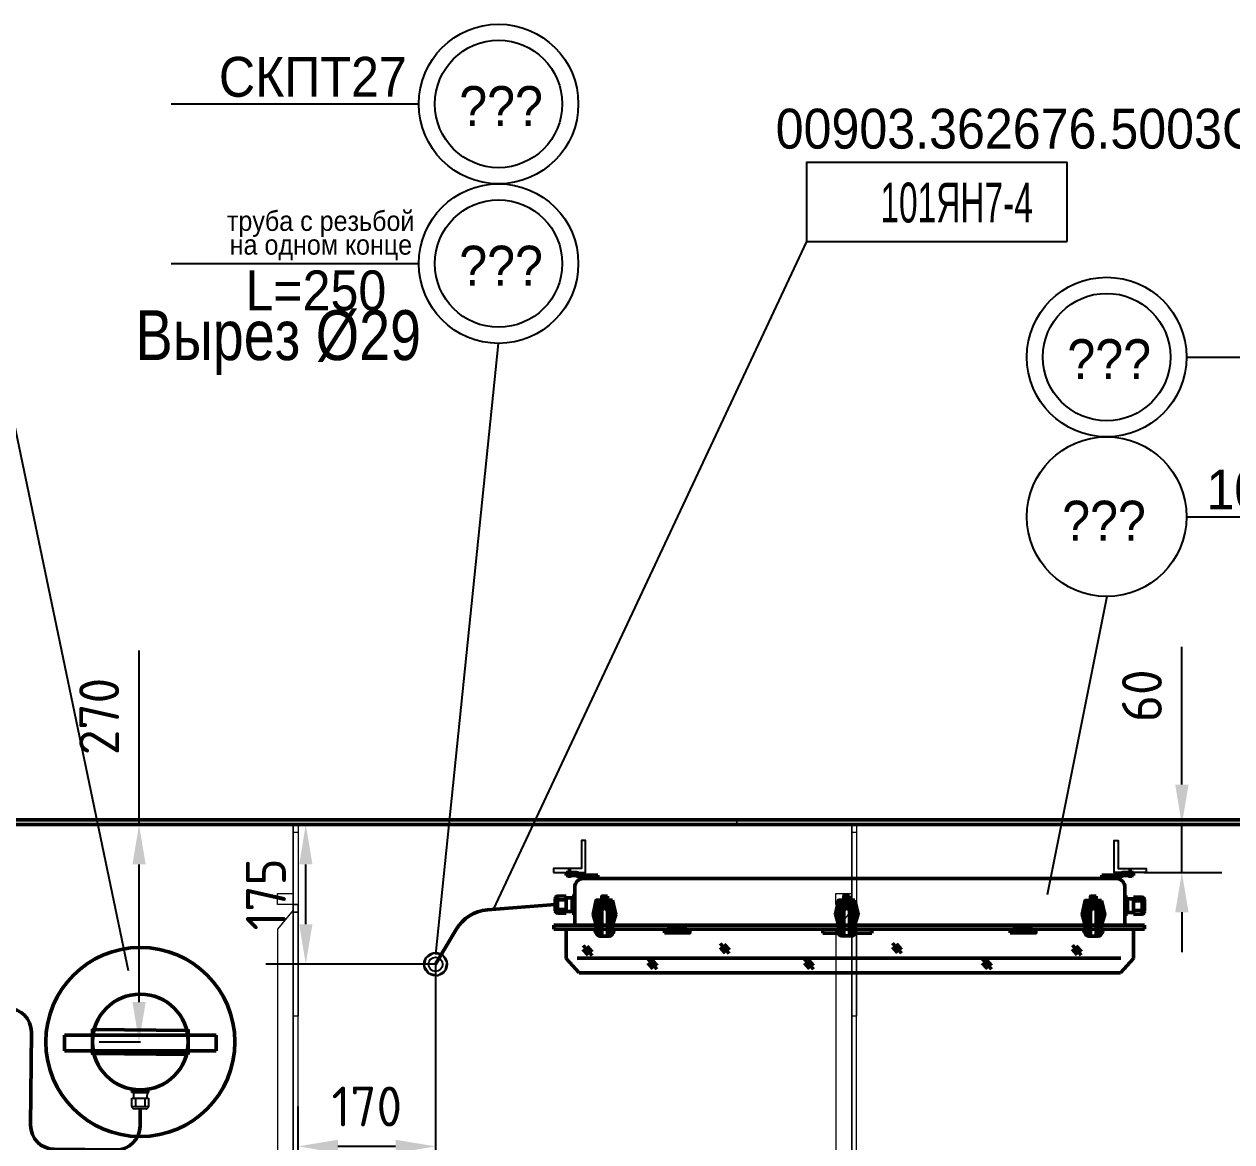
# Model space of a CAD drawing. Header units: millimetres. Extents: x -35117 to 70520, y -28859 to 27816.
# Drawn here: x 65222 to 66736, y -7542 to -6141 of the extents above; entities that cross this region are included whole.
import ezdxf

# ---------------------------------------------------------------- set-up
doc = ezdxf.new("R2010")
doc.units = ezdxf.units.MM
for name, color, linetype in [('-1102', 7, 'Continuous'), ('-1512', 7, 'Continuous'), ('ANCHOR', 50, 'Continuous'), ('CABLE', 6, 'Continuous'), ('EQUIPMENT', 7, 'Continuous'), ('Выноски', 7, 'Continuous'), ('Насыщение', 7, 'Continuous'), ('Позиции', 1, 'Continuous'), ('ПозицииОборудования', 7, 'Continuous'), ('Эл.слесарное насыщение', 7, 'Continuous')]:
    doc.layers.add(name, color=color, linetype=linetype)
for name, color, linetype, lineweight in [('Hull', 1, 'Continuous', 40), ('Оборудование', 255, 'Continuous', 25), ('Сигнал', 2, 'Continuous', 53)]:
    doc.layers.add(name, color=color, linetype=linetype, lineweight=lineweight)
doc.styles.add('SIMPLEX', font='simplex.shx', dxfattribs={"width": 0.9, "height": 50})
doc.styles.get("Standard").update_dxf_attribs({"font": 'arial.ttf'})
doc.dimstyles.new('М_20 -1', dxfattribs={"dimscale": 0, "dimtxt": 50, "dimasz": 50, "dimexe": 50, "dimexo": 0, "dimgap": 25, "dimtad": 1, "dimdec": 0, "dimrnd": 5, "dimdsep": 46, "dimtxsty": 'SIMPLEX', "dimcen": 50, "dimclrd": 1, "dimclre": 1, "dimclrt": 3, "dimadec": 0, "dimazin": 0, "dimtfac": 1, "dimtdec": 0, "dimtmove": 0, "dimatfit": 3, "dimfxl": 1, "dimtolj": 1, "dimtzin": 0, "dimarcsym": 0})

# ---------------------------------------------------------------- blocks, each defined once
blk = doc.blocks.new('РР_1508918631_HG-20971400N')
at = {"layer": 'ANCHOR', "color": 0, "linetype": 'ByBlock', "flags": 128}
blk.add_lwpolyline([(2357.7, 1202), (2317.7, 1202), (2317.7, 1242), (2322.7, 1242), (2322.7, 1207), (2357.7, 1207), (2357.7, 1202)], dxfattribs=at)
at = {"layer": 'ANCHOR', "color": 0, "flags": 1}
for tag in ['', 'SystemId', 'Keyword', 'Description', 'DimensionalDescription']:
    blk.add_attdef(tag, (2317, 1202), '', height=1, dxfattribs=at)
blk = doc.blocks.new('РР_1508766286_HG-20971400M')
at = {"layer": 'ANCHOR', "color": 0, "linetype": 'ByBlock', "flags": 128}
blk.add_lwpolyline([(1877.7, 1202), (1837.7, 1202), (1837.7, 1242), (1842.7, 1242), (1842.7, 1207), (1877.7, 1207), (1877.7, 1202)], dxfattribs=at)
at = {"layer": 'ANCHOR', "color": 0, "flags": 1}
for tag in ['', 'SystemId', 'Keyword', 'Description', 'DimensionalDescription']:
    blk.add_attdef(tag, (1837, 1202), '', height=1, dxfattribs=at)
blk = doc.blocks.new('РР_1508918631_HG-20971400M')
at = {"layer": 'ANCHOR', "color": 0, "linetype": 'ByBlock', "flags": 128}
blk.add_lwpolyline([(1877.7, 1202), (1837.7, 1202), (1837.7, 1242), (1842.7, 1242), (1842.7, 1207), (1877.7, 1207), (1877.7, 1202)], dxfattribs=at)
at = {"layer": 'ANCHOR', "color": 0, "flags": 1}
for tag in ['', 'SystemId', 'Keyword', 'Description', 'DimensionalDescription']:
    blk.add_attdef(tag, (1837, 1202), '', height=1, dxfattribs=at)
blk = doc.blocks.new('*D306')
at = {"layer": 'Defpoints', "color": 0, "linetype": 'Continuous'}
for p in [(66625.9, -7143.9), (66673.5, -7143.9), (66625.9, -7203.9)]:
    blk.add_point(p, dxfattribs=at)
at = {"layer": 'Hull', "color": 1, "linetype": 'Continuous', "lineweight": -2}
for p, q in [((66673.5, -7093.9), (66673.5, -6921)), ((66625.9, -7143.9), (66723.5, -7143.9)), ((66673.5, -7203.9), (66673.5, -7143.9)), ((66625.9, -7203.9), (66723.5, -7203.9)), ((66673.5, -7253.9), (66673.5, -7303.9))]:
    blk.add_line(p, q, dxfattribs=at)
at = {"layer": 'Hull', "color": 1, "linetype": 'Continuous'}
for points in [[(66665.2, -7093.9), (66681.9, -7093.9), (66673.5, -7143.9)], [(66665.2, -7253.9), (66681.9, -7253.9), (66673.5, -7203.9)]]:
    blk.add_solid(points, dxfattribs=at)
at = {"layer": 'Hull', "color": 3, "linetype": 'Continuous', "lineweight": 9, "insert": (66623.5, -6982.5), "char_height": 50, "attachment_point": 5, "rotation": 90, "style": 'SIMPLEX'}
blk.add_mtext('\\A1;60', dxfattribs=at)
blk = doc.blocks.new('*D307')
at = {"layer": 'Defpoints', "color": 0, "linetype": 'Continuous'}
for p in [(65738.1, -7319), (65565.8, -7547.2), (65565.8, -10309.1)]:
    blk.add_point(p, dxfattribs=at)
at = {"layer": 'Hull', "color": 1, "linetype": 'Continuous', "lineweight": -2}
for p, q in [((65738.1, -7319), (65738.1, -7597.2)), ((65565.8, -10309.1), (65565.8, -7497.2)), ((65688.1, -7547.2), (65615.8, -7547.2))]:
    blk.add_line(p, q, dxfattribs=at)
at = {"layer": 'Hull', "color": 1, "linetype": 'Continuous'}
for points in [[(65615.8, -7538.9), (65615.8, -7555.6), (65565.8, -7547.2)], [(65688.1, -7538.9), (65688.1, -7555.6), (65738.1, -7547.2)]]:
    blk.add_solid(points, dxfattribs=at)
at = {"layer": 'Hull', "color": 3, "linetype": 'Continuous', "lineweight": 9, "insert": (65652, -7497.2), "char_height": 50, "attachment_point": 5, "style": 'SIMPLEX'}
blk.add_mtext('\\A1;170', dxfattribs=at)
blk = doc.blocks.new('*D308')
at = {"layer": 'Defpoints', "color": 0, "linetype": 'Continuous'}
for p in [(65575.5, -7143.9), (65738.1, -7143.9), (65738.1, -7318.9)]:
    blk.add_point(p, dxfattribs=at)
at = {"layer": 'Hull', "color": 1, "linetype": 'Continuous', "lineweight": -2}
for p, q in [((65738.1, -7143.9), (65525.5, -7143.9)), ((65575.5, -7268.9), (65575.5, -7193.9)), ((65738.1, -7318.9), (65525.5, -7318.9))]:
    blk.add_line(p, q, dxfattribs=at)
at = {"layer": 'Hull', "color": 1, "linetype": 'Continuous'}
for points in [[(65567.2, -7193.9), (65583.8, -7193.9), (65575.5, -7143.9)], [(65567.2, -7268.9), (65583.8, -7268.9), (65575.5, -7318.9)]]:
    blk.add_solid(points, dxfattribs=at)
at = {"layer": 'Hull', "color": 3, "linetype": 'Continuous', "lineweight": 9, "insert": (65525.5, -7231.4), "char_height": 50, "attachment_point": 5, "rotation": 90, "style": 'SIMPLEX'}
blk.add_mtext('\\A1;175', dxfattribs=at)
blk = doc.blocks.new('*D283')
at = {"layer": 'Defpoints', "color": 0, "linetype": 'Continuous'}
for p in [(65366.5, -7143.9), (65368.1, -7143.9), (65368.1, -7416.4)]:
    blk.add_point(p, dxfattribs=at)
at = {"layer": 'Hull', "color": 1, "linetype": 'Continuous', "lineweight": -2}
for p, q in [((65366.5, -7143.9), (65366.5, -6925.6)), ((65368.1, -7143.9), (65316.5, -7143.9)), ((65366.5, -7366.4), (65366.5, -7193.9)), ((65368.1, -7416.4), (65316.5, -7416.4))]:
    blk.add_line(p, q, dxfattribs=at)
at = {"layer": 'Hull', "color": 1, "linetype": 'Continuous'}
for points in [[(65358.2, -7193.9), (65374.8, -7193.9), (65366.5, -7143.9)], [(65358.2, -7366.4), (65374.8, -7366.4), (65366.5, -7416.4)]]:
    blk.add_solid(points, dxfattribs=at)
at = {"layer": 'Hull', "color": 3, "linetype": 'Continuous', "lineweight": 9, "insert": (65316.5, -7008.5), "char_height": 50, "attachment_point": 5, "rotation": 90, "style": 'SIMPLEX'}
blk.add_mtext('\\A1;270', dxfattribs=at)

msp = doc.modelspace()

# ---------------------------------------------------------------- hatches: boundary and pattern name
at = {"layer": 'EQUIPMENT', "lineweight": 50}
h = msp.add_hatch(dxfattribs=at)
h.set_pattern_fill('ANSI32', color=2, scale=1.089062)
h.set_pattern_definition([(45, (-116283.5083, -105105.99963), (-0.2887812584, 0.2887812584), []), (45, (-116283.31577, -105105.99963), (-0.2887812584, 0.2887812584), [])])
h.paths.add_polyline_path([(66552.357, -7238.875), (66572.801, -7238.875), (66572.801, -7270.012), (66567.951, -7270.012), (66567.951, -7249.926, 0.89349141), (66557.456, -7249.926), (66557.456, -7270.012), (66552.357, -7270.012)])
h.paths.add_polyline_path([(66567.951, -7270.012), (66572.801, -7270.012), (66572.801, -7275.076), (66567.951, -7275.076)])
h.paths.add_polyline_path([(66567.951, -7275.076), (66572.801, -7275.076), (66572.801, -7280.166, -0.31608798), (66569.013, -7283.679), (66567.951, -7283.678)])
h.paths.add_polyline_path([(66552.357, -7270.012), (66557.456, -7270.012), (66557.456, -7275.076), (66552.357, -7275.076)])
h.paths.add_polyline_path([(66552.357, -7275.076), (66557.456, -7275.076), (66557.456, -7283.67), (66556.605, -7283.669, -0.34641657), (66552.357, -7279.741)])
h.paths.add_polyline_path([(66559.21, -7233.532), (66566.28, -7233.532), (66566.28, -7238.875), (66559.21, -7238.875)])
h.paths.add_polyline_path([(66243.134, -7238.749), (66263.577, -7238.749), (66263.577, -7270.012), (66258.728, -7270.012), (66258.728, -7249.8, 0.89349141), (66248.233, -7249.8), (66248.233, -7270.012), (66243.134, -7270.012)])
h.paths.add_polyline_path([(66258.728, -7270.012), (66263.577, -7270.012), (66263.577, -7275.076), (66258.728, -7275.076)])
h.paths.add_polyline_path([(66258.728, -7275.076), (66263.577, -7275.076), (66263.577, -7280.04, -0.31608798), (66259.79, -7283.553), (66258.728, -7283.552)])
h.paths.add_polyline_path([(66243.134, -7270.012), (66248.233, -7270.012), (66248.233, -7275.076), (66243.134, -7275.076)])
h.paths.add_polyline_path([(66243.134, -7275.076), (66248.233, -7275.076), (66248.233, -7283.544), (66247.382, -7283.543, -0.34641657), (66243.134, -7279.615)])
h.paths.add_polyline_path([(66249.987, -7233.406), (66257.057, -7233.406), (66257.057, -7238.749), (66249.987, -7238.749)])
h.paths.add_polyline_path([(65939.61, -7238.816), (65960.053, -7238.816), (65960.053, -7270.012), (65955.204, -7270.012), (65955.204, -7249.867, 0.89349141), (65944.709, -7249.867), (65944.709, -7270.012), (65939.61, -7270.012)])
h.paths.add_polyline_path([(65955.204, -7270.012), (65960.053, -7270.012), (65960.053, -7275.076), (65955.204, -7275.076)])
h.paths.add_polyline_path([(65955.204, -7275.076), (65960.053, -7275.076), (65960.053, -7280.108, -0.31608798), (65956.266, -7283.62), (65955.204, -7283.619)])
h.paths.add_polyline_path([(65939.61, -7275.076), (65944.709, -7275.076), (65944.709, -7283.611), (65943.858, -7283.61, -0.34641657), (65939.61, -7279.682)])
h.paths.add_polyline_path([(65939.61, -7270.012), (65944.709, -7270.012), (65944.709, -7275.076), (65939.61, -7275.076)])
h.paths.add_polyline_path([(65946.463, -7233.474), (65953.533, -7233.474), (65953.533, -7238.816), (65946.463, -7238.816)])
h.paths.add_polyline_path([(65939.61, -7238.816), (65939.61, -7245.056), (65937.507, -7256.392), (65939.411, -7269.049), (65935.752, -7256.441)])
h.paths.add_polyline_path([(65960.053, -7244.613), (65960.053, -7238.816), (65964.206, -7256.441), (65960.053, -7269.752), (65962.308, -7256.389)])
h.paths.add_polyline_path([(65939.61, -7275.076), (65939.61, -7279.208, -0.79965413)])
h.paths.add_polyline_path([(65960.053, -7275.076, -0.75958809), (65960.053, -7279.419)])
h.paths.add_polyline_path([(66243.134, -7238.749), (66243.134, -7244.989), (66241.031, -7256.325), (66242.935, -7268.981), (66239.276, -7256.374)])
h.paths.add_polyline_path([(66263.577, -7244.545), (66263.577, -7238.749), (66267.73, -7256.374), (66263.577, -7269.684), (66265.832, -7256.322)])
h.paths.add_polyline_path([(66552.357, -7238.875), (66552.357, -7245.115), (66550.254, -7256.451), (66552.159, -7269.107), (66548.499, -7256.5)])
h.paths.add_polyline_path([(66572.801, -7244.671), (66572.801, -7238.875), (66576.953, -7256.5), (66572.801, -7269.81), (66575.055, -7256.448)])
h.paths.add_polyline_path([(66572.801, -7275.076, -0.75958809), (66572.801, -7279.419)])
h.paths.add_polyline_path([(66552.357, -7275.076), (66552.357, -7279.208, -0.79965413)])
h.paths.add_polyline_path([(66463.763, -7270.012), (66484.265, -7270.012), (66484.265, -7275.076), (66463.763, -7275.076)])
h.paths.add_polyline_path([(66458.437, -7275.076), (66490.324, -7275.076), (66490.324, -7279.558), (66458.437, -7279.558)])
h.paths.add_polyline_path([(66030.378, -7270.012), (66050.88, -7270.012), (66050.88, -7275.076), (66030.378, -7275.076)])
h.paths.add_polyline_path([(66025.051, -7275.076), (66056.939, -7275.076), (66056.939, -7279.558), (66025.051, -7279.558)])

# ---------------------------------------------------------------- linework, layer by layer
at = {"layer": '-1102', "color": 3, "lineweight": 0}
for p, q in [((66115.811, -7137.897), (66115.811, -7143.897)), ((66115.811, -7143.897), (66115.811, -7137.897)), ((66115.811, -7143.897), (66115.811, -7137.897))]:
    msp.add_line(p, q, dxfattribs=at)
at = {"layer": '-1512', "color": 6, "lineweight": 0}
for p, q in [((65445.406, -7137.897), (65443.813, -7137.897)), ((65456.775, -7137.897), (65451.746, -7137.897)), ((65464.813, -7137.897), (65456.775, -7137.897)), ((65465.18, -7137.897), (65464.813, -7137.897)), ((65479.66, -7137.897), (65477.479, -7137.897)), ((65484.213, -7137.897), (65479.66, -7137.897)), ((65485.813, -7137.897), (65484.213, -7137.897)), ((65488.813, -7137.897), (65486.984, -7137.897)), ((66645.406, -7137.897), (66643.813, -7137.897)), ((66656.775, -7137.897), (66651.746, -7137.897)), ((66664.813, -7137.897), (66656.775, -7137.897)), ((66665.18, -7137.897), (66664.813, -7137.897)), ((66679.662, -7137.897), (66677.479, -7137.897)), ((66684.213, -7137.897), (66679.662, -7137.897)), ((66685.813, -7137.897), (66684.213, -7137.897)), ((66688.813, -7137.897), (66686.984, -7137.897))]:
    msp.add_line(p, q, dxfattribs=at)
for points in [[(65447.842, -7137.897), (65445.406, -7137.897), (65443.813, -7137.897), (65442.639, -7137.897)], [(65455.627, -7137.897), (65451.746, -7137.897), (65447.842, -7137.897)], [(65464.813, -7137.897), (65456.775, -7137.897), (65455.627, -7137.897)], [(65473.996, -7137.897), (65465.18, -7137.897), (65464.813, -7137.897)], [(65481.783, -7137.897), (65479.66, -7137.897), (65477.479, -7137.897), (65473.996, -7137.897)], [(65486.984, -7137.897), (65485.813, -7137.897), (65484.213, -7137.897), (65481.783, -7137.897)], [(66647.842, -7137.897), (66645.406, -7137.897), (66643.813, -7137.897), (66642.639, -7137.897)], [(66655.627, -7137.897), (66651.746, -7137.897), (66647.842, -7137.897)], [(66664.813, -7137.897), (66656.775, -7137.897), (66655.627, -7137.897)], [(66673.996, -7137.897), (66665.18, -7137.897), (66664.813, -7137.897)], [(66681.783, -7137.897), (66679.662, -7137.897), (66677.479, -7137.897), (66673.996, -7137.897)], [(66686.984, -7137.897), (66685.813, -7137.897), (66684.213, -7137.897), (66681.783, -7137.897)]]:
    msp.add_lwpolyline(points, dxfattribs=at)
at = {"color": 1}
for centre, radius in [((65817.055, -6240.921), 100), ((65817.055, -6240.921), 79.838), ((65817.055, -6440.921), 100), ((65817.055, -6440.921), 79.838), ((66579.277, -6558.103), 100), ((66579.277, -6558.103), 79.838)]:
    msp.add_circle(centre, radius, dxfattribs=at)
at = {"layer": 'CABLE', "color": 6, "linetype": 'Continuous', "lineweight": 50}
msp.add_lwpolyline([(65888.121, -7244.23), (65803.074, -7250.965, 0.24359715), (65764.033, -7275.274), (65738.121, -7318.897)], format="xyb", dxfattribs=at)
at = {"layer": 'EQUIPMENT', "color": 2, "lineweight": 50}
for p, q in [((65901.912, -7203.897), (65901.912, -7207.897)), ((65905.922, -7210.857), (65905.922, -7200.311)), ((66608.772, -7210.857), (66608.772, -7200.311)), ((66612.782, -7203.897), (66612.782, -7207.897)), ((66591.31, -7211.54), (65923.384, -7211.54)), ((65941.637, -7207.54), (65941.637, -7211.54)), ((66017.383, -7211.54), (65973.77, -7211.54)), ((66540.236, -7211.54), (66496.623, -7211.54)), ((66573.057, -7207.54), (66573.057, -7211.54)), ((65890.808, -7255.069), (65890.808, -7233.432)), ((65890.808, -7233.432), (65901.728, -7233.473)), ((65901.728, -7233.473), (65901.728, -7255.069)), ((65909.226, -7235.538), (65909.226, -7233.493)), ((65909.226, -7233.493), (65912.493, -7233.493)), ((65912.493, -7269.338), (65912.493, -7221.2)), ((65953.533, -7233.474), (65946.463, -7233.474)), ((65946.463, -7238.816), (65946.463, -7233.474)), ((65953.533, -7233.474), (65953.533, -7238.816)), ((66257.057, -7233.406), (66249.987, -7233.406)), ((66249.987, -7238.749), (66249.987, -7233.406)), ((66257.057, -7233.406), (66257.057, -7238.749)), ((66566.28, -7233.532), (66559.21, -7233.532)), ((66559.21, -7238.875), (66559.21, -7233.532)), ((66566.28, -7233.532), (66566.28, -7238.875)), ((66602.201, -7269.99), (66602.201, -7222.431)), ((66605.468, -7234.773), (66602.201, -7234.773)), ((66605.468, -7254.324), (66605.468, -7234.773)), ((66612.966, -7256.39), (66612.966, -7234.793)), ((66612.966, -7234.793), (66623.886, -7234.793)), ((66623.886, -7234.793), (66623.886, -7256.43)), ((65888.121, -7251.834), (65888.121, -7236.963)), ((65888.121, -7244.23), (65888.121, -7251.834)), ((65901.728, -7238.237), (65890.808, -7238.237)), ((65901.728, -7250.356), (65890.808, -7250.356)), ((65909.226, -7235.538), (65901.728, -7235.538)), ((65909.226, -7235.538), (65909.226, -7255.089)), ((65909.226, -7238.258), (65912.493, -7238.258)), ((65909.226, -7250.377), (65912.493, -7250.377)), ((65939.61, -7238.816), (65935.752, -7256.441)), ((65939.61, -7245.056), (65937.507, -7256.392)), ((65939.61, -7279.682), (65939.61, -7238.816)), ((65960.053, -7238.816), (65939.61, -7238.816)), ((65944.709, -7249.867), (65944.709, -7283.638)), ((65955.204, -7249.867), (65955.204, -7283.638)), ((65960.053, -7238.816), (65960.053, -7280.108)), ((65960.053, -7238.816), (65964.206, -7256.441)), ((65960.053, -7244.613), (65962.308, -7256.389)), ((66243.134, -7238.749), (66239.276, -7256.374)), ((66243.134, -7244.989), (66241.031, -7256.325)), ((66243.134, -7279.615), (66243.134, -7238.749)), ((66263.577, -7238.749), (66243.134, -7238.749)), ((66248.233, -7249.8), (66248.233, -7283.571)), ((66258.728, -7249.8), (66258.728, -7283.571)), ((66263.577, -7238.749), (66263.577, -7280.04)), ((66263.577, -7238.749), (66267.73, -7256.374)), ((66263.577, -7244.545), (66265.832, -7256.322)), ((66552.357, -7238.875), (66548.499, -7256.5)), ((66552.357, -7245.115), (66550.254, -7256.451)), ((66552.357, -7279.741), (66552.357, -7238.875)), ((66572.801, -7238.875), (66552.357, -7238.875)), ((66557.456, -7249.926), (66557.456, -7283.697)), ((66567.951, -7249.926), (66567.951, -7283.697)), ((66572.801, -7238.875), (66572.801, -7280.166)), ((66572.801, -7238.875), (66576.953, -7256.5)), ((66572.801, -7244.671), (66575.055, -7256.448)), ((66605.468, -7239.486), (66602.201, -7239.486)), ((66605.468, -7236.899), (66612.966, -7236.899)), ((66612.966, -7239.506), (66623.886, -7239.506)), ((66626.573, -7245.632), (66626.573, -7238.029)), ((66626.573, -7238.029), (66626.573, -7252.899)), ((65901.728, -7255.069), (65890.808, -7255.069)), ((65909.226, -7252.963), (65901.728, -7252.963)), ((65909.226, -7255.089), (65912.493, -7255.089)), ((65935.752, -7256.441), (65939.61, -7269.733)), ((65937.507, -7256.392), (65939.411, -7269.049)), ((65946.461, -7251.724), (65946.436, -7283.612)), ((65953.531, -7252.255), (65953.506, -7283.618)), ((65962.308, -7256.389), (65960.053, -7269.752)), ((65964.206, -7256.441), (65960.053, -7269.752)), ((66239.276, -7256.374), (66243.134, -7269.666)), ((66241.031, -7256.325), (66242.935, -7268.981)), ((66249.985, -7251.657), (66249.96, -7283.545)), ((66257.055, -7252.187), (66257.03, -7283.55)), ((66265.832, -7256.322), (66263.577, -7269.684)), ((66267.73, -7256.374), (66263.577, -7269.684)), ((66548.499, -7256.5), (66552.357, -7269.792)), ((66550.254, -7256.451), (66552.159, -7269.107)), ((66559.208, -7251.783), (66559.183, -7283.671)), ((66566.278, -7252.313), (66566.254, -7283.676)), ((66575.055, -7256.448), (66572.801, -7269.81)), ((66576.953, -7256.5), (66572.801, -7269.81)), ((66605.468, -7251.604), (66602.201, -7251.604)), ((66605.468, -7256.369), (66602.201, -7256.369)), ((66605.468, -7254.324), (66605.468, -7256.369)), ((66605.468, -7254.324), (66612.966, -7254.324)), ((66612.966, -7251.625), (66623.886, -7251.625)), ((66623.886, -7256.43), (66612.966, -7256.39)), ((65886.556, -7270.012), (65886.556, -7275.076)), ((66626.556, -7270.012), (65886.556, -7270.012)), ((66626.556, -7275.076), (65886.556, -7275.076)), ((65901.613, -7275.076), (65901.613, -7311.88)), ((66025.051, -7279.558), (66025.051, -7275.076)), ((66056.939, -7279.558), (66025.051, -7279.558)), ((66030.378, -7270.012), (66030.378, -7275.076)), ((66050.88, -7275.076), (66050.88, -7270.012)), ((66056.939, -7275.076), (66056.939, -7279.558)), ((66223.692, -7280.04), (66223.692, -7275.076)), ((66243.219, -7280.029), (66223.692, -7280.04)), ((66263.577, -7280.04), (66284.757, -7280.04)), ((66284.757, -7280.04), (66284.757, -7275.076)), ((66458.437, -7279.558), (66458.437, -7275.076)), ((66490.324, -7279.558), (66458.437, -7279.558)), ((66463.763, -7270.012), (66463.763, -7275.076)), ((66484.265, -7275.076), (66484.265, -7270.012)), ((66490.324, -7275.076), (66490.324, -7279.558)), ((66613.072, -7275.076), (66613.072, -7311.88)), ((66626.556, -7270.012), (66626.556, -7275.069)), ((65923.123, -7295.383), (65934.278, -7307.937)), ((65956.266, -7283.62), (65943.858, -7283.61)), ((66095.003, -7292.9), (66106.158, -7305.455)), ((66099.939, -7293.875), (66106.328, -7300.966)), ((66259.79, -7283.553), (66247.382, -7283.543)), ((66310.94, -7292.417), (66322.095, -7304.971)), ((66315.876, -7293.391), (66322.265, -7300.483)), ((66536.249, -7294.945), (66547.403, -7307.5)), ((66541.184, -7295.919), (66547.574, -7303.011)), ((66569.013, -7283.679), (66556.605, -7283.669)), ((65922.814, -7300.565), (65929.204, -7307.657)), ((65928.059, -7296.357), (65934.449, -7303.448)), ((66094.694, -7298.083), (66101.084, -7305.175)), ((66310.631, -7297.6), (66317.021, -7304.691)), ((66535.939, -7300.128), (66542.329, -7307.22)), ((65901.613, -7311.88), (65918.136, -7329.54)), ((66597.219, -7311.206), (65915.484, -7311.206)), ((66004.121, -7317.744), (66010.51, -7324.835)), ((66004.43, -7312.561), (66015.585, -7325.115)), ((66009.366, -7313.535), (66015.755, -7320.627)), ((66200.383, -7317.752), (66206.772, -7324.844)), ((66200.692, -7312.569), (66211.847, -7325.124)), ((66205.627, -7313.543), (66212.017, -7320.635)), ((66423.403, -7317.767), (66429.792, -7324.859)), ((66423.712, -7312.584), (66434.867, -7325.139)), ((66428.647, -7313.558), (66435.037, -7320.65)), ((66613.072, -7311.88), (66596.643, -7329.54)), ((66596.643, -7329.54), (65918.136, -7329.54)), ((65273.088, -7427.631), (65273.088, -7407.633)), ((65273.088, -7407.633), (65463.088, -7407.633)), ((65463.088, -7407.633), (65463.088, -7427.631)), ((65273.088, -7427.631), (65463.088, -7427.631)), ((65378.607, -7476.481), (65357.569, -7476.297))]:
    msp.add_line(p, q, dxfattribs=at)
for points in [[(65941.637, -7207.54), (65924.142, -7207.54), (65914.885, -7203.897), (65901.912, -7203.897)], [(66573.057, -7207.54), (66590.551, -7207.54), (66599.809, -7203.897), (66612.782, -7203.897)], [(65941.637, -7211.54), (65923.384, -7211.54), (65914.126, -7207.897), (65901.912, -7207.897)], [(66573.057, -7211.54), (66591.31, -7211.54), (66600.568, -7207.897), (66612.782, -7207.897)]]:
    msp.add_lwpolyline(points, dxfattribs=at)
for points in [[(65368.088, -7534.888, -1), (65368.088, -7297.889, -1), (65368.088, -7534.888, -1)], [(65368.088, -7476.389, -0.99998975), (65368.088, -7356.388, -0.99998975), (65368.088, -7476.389, -0.99998975)], [(65368.088, -7476.389, -0.99998975), (65368.088, -7356.388, -0.99998975), (65368.088, -7476.389, -0.99998975)]]:
    msp.add_lwpolyline(points, format="xyb", dxfattribs=at)
for centre, radius, start, end in [((65923.384, -7222.431), 10.891, 90, 180), ((66591.31, -7222.431), 10.891, 0, 90), ((65891.709, -7236.928), 3.59, 104.564541, 180.889137), ((66623.229, -7238.072), 3.344, 0.745631, 78.677189), ((65949.956, -7250.46), 5.281, 6.438972, 173.561028), ((65949.956, -7252.52), 3.585, 4.236783, 167.180639), ((66253.481, -7250.392), 5.281, 6.438972, 173.561028), ((66253.48, -7252.452), 3.585, 4.236783, 167.180639), ((66562.704, -7250.518), 5.281, 6.438972, 173.561028), ((66562.703, -7252.578), 3.585, 4.236783, 167.180639), ((65891.465, -7251.79), 3.344, 180.745631, 258.677189), ((66622.985, -7252.935), 3.59, 284.564541, 0.889137), ((65940.076, -7277.142), 2.118, 102.704555, 257.295445), ((65944.229, -7278.949), 4.677, 189.023542, 268.27764), ((65955.659, -7279.167), 4.494, 277.474318, 347.922659), ((65959.449, -7277.247), 2.254, 285.560258, 74.439742), ((66247.753, -7278.881), 4.677, 189.023542, 268.27764), ((66259.183, -7279.1), 4.494, 277.474318, 347.922659), ((66552.823, -7277.142), 2.118, 102.704555, 257.295445), ((66556.976, -7279.007), 4.677, 189.023542, 268.27764), ((66568.406, -7279.226), 4.494, 277.474318, 347.922659), ((66572.196, -7277.247), 2.254, 285.560258, 74.439742)]:
    msp.add_arc(centre, radius, start, end, dxfattribs=at)
at = {"layer": 'Hull', "color": 4, "linetype": 'Continuous', "lineweight": 50}
for p, q in [((60165.812, -7137.897), (66115.811, -7137.897)), ((66115.811, -7143.897), (60165.812, -7143.897)), ((69265.81, -7137.897), (63678.811, -7137.897)), ((66115.811, -7137.897), (69265.81, -7137.897)), ((69265.81, -7143.897), (66115.811, -7143.897))]:
    msp.add_line(p, q, dxfattribs=at)
at = {"layer": 'Hull', "color": 86, "linetype": 'Continuous', "lineweight": 9}
for p, q in [((65559.811, -7243.897), (65559.811, -7143.897)), ((66259.811, -7243.897), (66259.811, -7143.897)), ((65565.811, -7153.898), (65559.811, -7153.898)), ((66265.811, -7153.898), (66259.811, -7153.898)), ((65539.811, -7243.897), (65539.811, -7230.506)), ((65539.811, -7230.506), (65559.811, -7230.506)), ((65539.811, -7243.897), (65539.811, -7230.506)), ((65559.811, -7230.506), (65559.811, -7243.897)), ((66239.811, -7243.897), (66239.811, -7230.506)), ((66239.811, -7230.506), (66259.811, -7230.506)), ((66239.811, -7243.897), (66239.811, -7230.506)), ((66259.811, -7230.506), (66259.811, -7243.897)), ((65559.811, -7243.897), (65539.811, -7243.897)), ((65559.811, -7243.897), (65559.811, -9736.896)), ((65559.811, -7243.897), (65559.811, -7253.898)), ((66259.811, -7243.897), (66239.811, -7243.897)), ((66259.811, -7243.897), (66259.811, -9736.896)), ((66259.811, -7243.897), (66259.811, -7253.898)), ((65559.811, -7251.047), (65539.811, -7274.885)), ((65559.811, -9729.749), (65559.811, -7251.047)), ((65565.811, -7253.898), (65559.811, -7253.898)), ((65559.811, -7253.898), (65565.811, -7253.898)), ((65559.811, -7253.898), (65559.811, -7383.896)), ((65565.811, -9701.899), (65565.811, -7253.898)), ((66259.811, -7251.047), (66239.811, -7274.885)), ((66259.811, -9729.749), (66259.811, -7251.047)), ((66265.811, -7253.898), (66259.811, -7253.898)), ((66259.811, -7253.898), (66265.811, -7253.898)), ((66259.811, -7253.898), (66259.811, -7383.896)), ((66265.811, -9701.899), (66265.811, -7253.898)), ((65539.811, -7274.885), (65539.811, -9705.909)), ((66239.811, -7274.885), (66239.811, -9705.909))]:
    msp.add_line(p, q, dxfattribs=at)
for points in [[(65559.811, -7143.897), (65565.811, -7143.897), (65565.811, -7153.898)], [(65559.811, -7143.897), (65559.811, -7153.898), (65559.811, -7243.897)], [(66259.811, -7143.897), (66265.811, -7143.897), (66265.811, -7153.898)], [(66259.811, -7143.897), (66259.811, -7153.898), (66259.811, -7243.897)], [(65565.811, -7153.898), (65565.811, -7243.897), (65559.811, -7243.897)], [(66265.811, -7153.898), (66265.811, -7243.897), (66259.811, -7243.897)], [(65565.811, -7253.898), (65565.811, -7243.897), (65559.811, -7243.897)], [(65559.811, -9701.899), (65559.811, -7253.898), (65559.811, -7243.897)], [(65559.811, -7243.897), (65565.811, -7243.897), (65565.811, -7253.898)], [(65559.811, -7383.896), (65559.811, -7375.141), (65559.811, -7243.897)], [(66265.811, -7253.898), (66265.811, -7243.897), (66259.811, -7243.897)], [(66259.811, -9701.899), (66259.811, -7253.898), (66259.811, -7243.897)], [(66259.811, -7243.897), (66265.811, -7243.897), (66265.811, -7253.898)], [(66259.811, -7383.896), (66259.811, -7375.141), (66259.811, -7243.897)], [(65559.811, -7251.047), (65539.811, -7274.885), (65539.811, -9705.909), (65559.811, -9729.749)], [(65565.811, -7253.898), (65565.811, -7383.896), (65559.811, -7383.896)], [(66259.811, -7251.047), (66239.811, -7274.885), (66239.811, -9705.909), (66259.811, -9729.749)], [(66265.811, -7253.898), (66265.811, -7383.896), (66259.811, -7383.896)]]:
    msp.add_lwpolyline(points, dxfattribs=at)
at = {"layer": 'Выноски', "color": 1}
for p, q in [((66202.873, -6413.45), (65810.185, -7250.402)), ((65738.396, -7306.687), (65817.055, -6540.921))]:
    msp.add_line(p, q, dxfattribs=at)
msp.add_lwpolyline([(66529.854, -6413.45), (66529.854, -6314.45), (66202.873, -6314.45), (66202.873, -6413.45), (66529.854, -6413.45)], dxfattribs=at)
at = {"layer": 'Насыщение', "color": 1}
for p, q in [((65113.068, -6178.474), (65352.843, -7326.632)), ((66579.277, -6858.103), (66504.749, -7231.838))]:
    msp.add_line(p, q, dxfattribs=at)
at = {"layer": 'Насыщение'}
msp.add_lwpolyline([(65735.834, -7304.692), (65746.629, -7307.269), (65752.439, -7316.724), (65749.862, -7327.519), (65740.407, -7333.329), (65729.613, -7330.752), (65723.802, -7321.297), (65726.379, -7310.502)], close=True, dxfattribs=at)
for centre, radius in [((65738.121, -7318.897), 14.5), ((65738.121, -7319.01), 8.855)]:
    msp.add_circle(centre, radius, dxfattribs=at)
at = {"layer": 'Оборудование', "color": 2}
for p, q in [((65357.541, -7479.479), (65357.569, -7476.297)), ((65362.183, -7479.52), (65362.21, -7476.337)), ((65373.988, -7479.624), (65374.016, -7476.441)), ((65378.579, -7479.664), (65378.607, -7476.481)), ((65357.324, -7497.421), (65357.457, -7486.784)), ((65357.457, -7486.784), (65378.495, -7486.969)), ((65359.533, -7479.497), (65357.541, -7479.479)), ((65359.533, -7479.497), (65359.469, -7486.801)), ((65359.533, -7479.497), (65378.579, -7479.664)), ((65362.099, -7486.825), (65362.005, -7497.462)), ((65373.904, -7486.928), (65373.811, -7497.566)), ((65376.508, -7479.646), (65376.444, -7486.95)), ((65378.495, -7486.969), (65378.402, -7497.606)), ((65378.402, -7497.606), (65357.324, -7497.421)), ((65375.227, -7500.196), (65360.741, -7500.069))]:
    msp.add_line(p, q, dxfattribs=at)
for centre, radius, start, end in [((65360.737, -7496.573), 3.498, 194.061355, 270.385952), ((65375.213, -7496.938), 3.258, 270.242445, 348.174003)]:
    msp.add_arc(centre, radius, start, end, dxfattribs=at)
at = {"layer": 'ПозицииОборудования', "color": 1}
for p, q in [((65406.681, -6240.921), (65717.055, -6240.921)), ((65406.681, -6440.921), (65717.055, -6440.921)), ((66679.277, -6558.103), (66989.652, -6558.103)), ((66679.277, -6758.103), (66989.652, -6758.103))]:
    msp.add_line(p, q, dxfattribs=at)
msp.add_circle((66579.277, -6758.103), 100, dxfattribs=at)
at = {"layer": 'Сигнал', "lineweight": 50}
msp.add_lwpolyline([(65367.984, -7500.132), (65367.794, -7521.788, -0.41421356), (65337.531, -7551.524), (65260.26, -7550.845, -0.41421356), (65230.525, -7520.583), (65231.546, -7404.246, 0.41421356), (65201.811, -7373.984), (65194.955, -7373.923)], format="xyb", dxfattribs=at)
at = {"layer": 'Эл.слесарное насыщение', "lineweight": 50}
msp.add_lwpolyline([(65427.955, -7431.915), (65307.959, -7430.861), (65308.223, -7400.862), (65428.218, -7401.916)], close=True, dxfattribs=at)

# ---------------------------------------------------------------- block references
at = {"layer": 'Эл.слесарное насыщение', "lineweight": 50, "xscale": -1}
msp.add_blockref('РР_1508918631_HG-20971400N', (68243.583, -8405.925), dxfattribs=at)
at = {"layer": 'Эл.слесарное насыщение', "lineweight": 50}
for name in ['РР_1508766286_HG-20971400M', 'РР_1508918631_HG-20971400M']:
    msp.add_blockref(name, (64751.107, -8405.925), dxfattribs=at)

# ---------------------------------------------------------------- texts
at = {"layer": 'Выноски', "color": 3, "width": 0.6}
msp.add_text('101ЯН7-4', height=50, dxfattribs=at).set_placement((66295.703, -6389.45))
at = {"layer": 'Выноски', "color": 3, "ltscale": 100, "width": 0.8}
msp.add_text('Вырез %%C29', height=62.5, dxfattribs=at).set_placement((65362.082, -6561.876))
at = {"layer": 'Насыщение', "color": 3, "width": 0.9}
for p in [(65767.79, -6268.538, 136.634), (65767.79, -6468.538, 136.634), (66530.011, -6585.72, 136.634)]:
    msp.add_text('???', height=50, dxfattribs=at).set_placement(p)
at = {"layer": 'Позиции', "color": 3, "width": 0.9}
msp.add_text('00903.362676.5003СБ', height=50, dxfattribs=at).set_placement((66164.429, -6296.894))
at = {"layer": 'ПозицииОборудования', "color": 3, "width": 0.9}
for s, height, p in [('СКПТ27', 50, (65466.559, -6231.899)), ('труба с резьбой ', 25, (65476.607, -6399.995)), ('на одном конце', 25, (65480.099, -6429.779)), ('L=250', 50, (65499.825, -6499.581)), ('101ЯН7/4', 50, (66704.351, -6749.081)), ('???', 50, (66523.494, -6788.103))]:
    msp.add_text(s, height=height, dxfattribs=at).set_placement(p)

# ---------------------------------------------------------------- dimensions: what is measured, and where the dimension line sits
at = {"layer": 'Hull', "color": 86, "linetype": 'Continuous', "lineweight": 9}
dim = msp.add_linear_dim(base=(65366.512, -7143.897), p1=(65368.089, -7416.388), p2=(65368.089, -7143.897), angle=90, dimstyle='М_20 -1', override={"dimscale": 1, "dimfxl": 1.25}, dxfattribs=at)
dim.commit()
dim.dimension.update_dxf_attribs({"geometry": '*D283', "text_midpoint": (65366.512, -7008.496), "dimtype": 160})
for base, p1, p2, angle, picture, middle in [((66673.54, -7143.897), (66625.912, -7203.897), (66625.912, -7143.897), 90, '*D306', (66623.54, -6982.468)), ((65575.506, -7143.897), (65738.121, -7318.897), (65738.121, -7143.897), 90, '*D308', (65525.506, -7231.397)), ((65565.81, -7547.219), (65738.121, -7319.01), (65565.81, -10309.107), 180, '*D307', (65651.966, -7497.219))]:
    dim = msp.add_linear_dim(base=base, p1=p1, p2=p2, angle=angle, dimstyle='М_20 -1', override={"dimscale": 1, "dimfxl": 1.25}, dxfattribs=at)
    dim.commit()
    dim.dimension.update_dxf_attribs({"geometry": picture, "text_midpoint": middle})

doc.saveas('drawing.dxf')
